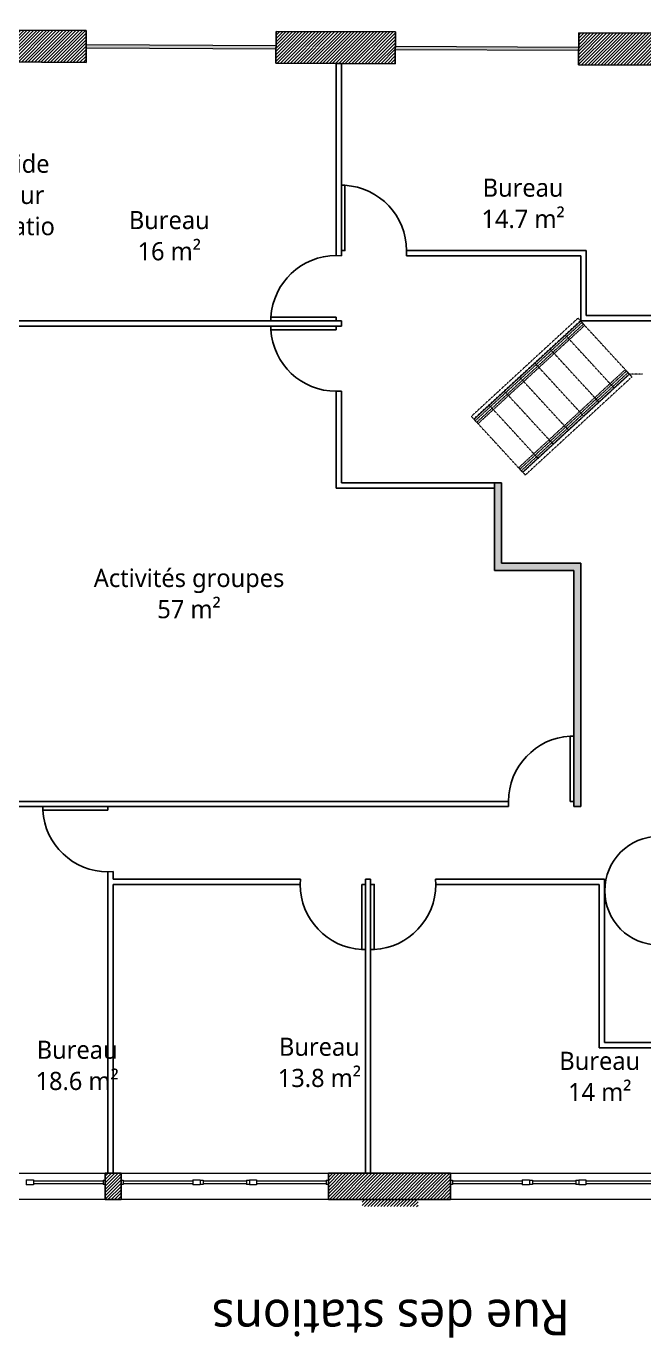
# Model space of a CAD drawing. Header units: millimetres. Extents: x -14819 to 43195, y -10328 to 20814.
# Drawn here: x 16854 to 17706, y 3270 to 5079 of the extents above; entities that cross this region are included whole.
import ezdxf

# ---------------------------------------------------------------- set-up
doc = ezdxf.new("R2010")
doc.units = ezdxf.units.MM
doc.linetypes.add('Caché', pattern=[0.003, 0.002, -0.001])
doc.linetypes.add('Tiret', pattern=[0.0025, 0.00125, -0.00125])
doc.layers.add('10 - Hachures', color=7, linetype='Continuous', lineweight=18, true_color=0x646464)
for name, color, linetype, lineweight in [('Arrière plan', 2, 'Continuous', 9), ('Arriére plan', 2, 'Continuous', 9), ('Lignes', 92, 'Continuous', 9), ('Légendes', 250, 'Continuous', 5), ('Mur_coupe', 7, 'Continuous', 25), ('Z', 7, 'Continuous', 9)]:
    doc.layers.add(name, color=color, linetype=linetype, lineweight=lineweight)
doc.styles.add('Trebuchet MS', font='trebuc.ttf', dxfattribs={"height": 0.492308})

# ---------------------------------------------------------------- blocks, each defined once
blk = doc.blocks.new('Panneau système - Vitré-1788873-Existant Niv_ 1')
at = {"layer": 'Z'}
blk.add_hatch(color=9, dxfattribs=at).paths.add_polyline_path([(1.266, -0.02), (1.264, 0.02), (-1.266, 0.02), (-1.264, -0.02), (1.265, -0.02)], flags=0)
for p, q in [((1.266, 0.02), (-1.266, 0.02)), ((-1.266, 0.02), (-1.266, -0.02)), ((1.266, -0.02), (1.266, 0.02)), ((-1.266, -0.02), (1.266, -0.02))]:
    blk.add_line(p, q, dxfattribs=at)
blk = doc.blocks.new('Panneau système - Vitré-1788917-Existant Niv_ 1')
at = {"layer": 'Z'}
blk.add_hatch(color=9, dxfattribs=at).paths.add_polyline_path([(1.311, -0.02), (1.31, 0.02), (-1.311, 0.02), (-1.31, -0.02), (1.31, -0.02)], flags=0)
for p, q in [((1.311, 0.02), (-1.311, 0.02)), ((-1.311, 0.02), (-1.311, -0.02)), ((1.311, -0.02), (1.311, 0.02)), ((-1.311, -0.02), (1.311, -0.02))]:
    blk.add_line(p, q, dxfattribs=at)
blk = doc.blocks.new('Panneau système - Vitré 2-1854438-Existant Niv_ 1')
at = {"layer": 'Z'}
for p, q in [((-0.48, 0.02), (0.48, 0.02)), ((-0.48, -0.02), (-0.48, 0.02)), ((0.48, -0.02), (0.48, 0.02)), ((0.48, -0.02), (-0.48, -0.02))]:
    blk.add_line(p, q, dxfattribs=at)
blk = doc.blocks.new('Meneau rectangulaire - P 30 gris-1854496-Existant Niv_ 1')
at = {"layer": 'Z'}
for p, q in [((0, 0.03), (-0.03, 0.03)), ((-0.03, 0.03), (-0.03, -0.03)), ((0, 0.03), (0, -0.03)), ((-0.03, -0.03), (0, -0.03))]:
    blk.add_line(p, q, dxfattribs=at)
blk = doc.blocks.new('Panneau système - Vitré 2-1845332-Existant Niv_ 1')
at = {"layer": 'Z'}
for p, q in [((-0.3, 0.02), (0.3, 0.02)), ((-0.3, -0.02), (-0.3, 0.02)), ((0.3, -0.02), (0.3, 0.02)), ((0.3, -0.02), (-0.3, -0.02))]:
    blk.add_line(p, q, dxfattribs=at)
blk = doc.blocks.new('Meneau rectangulaire - P 100 gris-1845324-Existant Niv_ 1')
at = {"layer": 'Z'}
for p, q in [((0.05, 0.035), (-0.05, 0.035)), ((-0.05, 0.035), (-0.05, -0.035)), ((0.05, 0.035), (0.05, -0.035)), ((-0.05, -0.035), (0.05, -0.035))]:
    blk.add_line(p, q, dxfattribs=at)
blk = doc.blocks.new('Meneau rectangulaire - P 50 gris-1845323-Existant Niv_ 1')
at = {"layer": 'Z'}
for p, q in [((0.02, 0.03), (-0.02, 0.03)), ((-0.02, 0.03), (-0.02, -0.03)), ((0.02, 0.03), (0.02, -0.03)), ((-0.02, -0.03), (0.02, -0.03))]:
    blk.add_line(p, q, dxfattribs=at)
blk = doc.blocks.new('Garde-corps - Garde-corps-1857045-Existant Niv_ 1')
at = {"layer": 'Arrière plan', "linetype": 'Tiret'}
for p, q in [((-820.598, 17.318), (-822.07, 15.964)), ((-820.581, 17.299), (-822.053, 15.945)), ((-820.581, 17.299), (-822.053, 15.945)), ((-820.581, 17.299), (-822.053, 15.945)), ((-820.561, 17.277), (-822.033, 15.923)), ((-820.561, 17.277), (-822.033, 15.923)), ((-820.561, 17.277), (-822.033, 15.923)), ((-820.543, 17.258), (-822.015, 15.904)), ((-820.598, 17.318), (-820.543, 17.258)), ((-820.581, 17.299), (-820.561, 17.277)), ((-820.581, 17.299), (-820.561, 17.277)), ((-820.581, 17.299), (-820.561, 17.277)), ((-822.015, 15.904), (-822.07, 15.964)), ((-822.033, 15.923), (-822.053, 15.945)), ((-822.033, 15.923), (-822.053, 15.945)), ((-822.033, 15.923), (-822.053, 15.945))]:
    blk.add_line(p, q, dxfattribs=at)
blk = doc.blocks.new('Garde-corps - Garde-corps-1857049-Existant Niv_ 1')
at = {"layer": 'Arrière plan', "linetype": 'Tiret'}
for p, q in [((-819.983, 16.649), (-821.455, 15.295)), ((-819.983, 16.649), (-819.928, 16.589)), ((-819.966, 16.63), (-821.438, 15.276)), ((-819.966, 16.63), (-821.438, 15.276)), ((-819.966, 16.63), (-821.438, 15.276)), ((-819.945, 16.608), (-821.417, 15.254)), ((-819.945, 16.608), (-821.417, 15.254)), ((-819.945, 16.608), (-821.417, 15.254)), ((-819.928, 16.589), (-821.4, 15.235)), ((-819.966, 16.63), (-819.945, 16.608)), ((-819.966, 16.63), (-819.945, 16.608)), ((-819.966, 16.63), (-819.945, 16.608)), ((-821.4, 15.235), (-821.455, 15.295)), ((-821.417, 15.254), (-821.438, 15.276)), ((-821.417, 15.254), (-821.438, 15.276)), ((-821.417, 15.254), (-821.438, 15.276))]:
    blk.add_line(p, q, dxfattribs=at)

msp = doc.modelspace()

# ---------------------------------------------------------------- hatches: boundary and pattern name
at = {"layer": '10 - Hachures'}
h = msp.add_hatch(dxfattribs=at)
h.set_pattern_fill('ANSI31', color=256, style=0)
h.paths.add_polyline_path([(15789.82, 5078.7), (15791.78, 5034.69), (16936.59, 5029.11), (16936.8, 5073.11), (15791.78, 5078.69)], flags=0)
h = msp.add_hatch(dxfattribs=at)
h.set_pattern_fill('ANSI31', color=256, style=0)
h.paths.add_polyline_path([(17198.94, 5071.83), (17198.73, 5027.83), (17363.42, 5027.03), (17363.63, 5071.03), (17251.27, 5071.58)], flags=0)
h.paths.add_polyline_path([(17616.74, 5069.8), (17616.74, 5025.8), (17897.63, 5024.43), (17897.84, 5068.43), (17747.82, 5069.16)], flags=0)
h.paths.add_polyline_path([(17990.84, 5067.97), (17990.63, 5023.97), (18077.84, 5023.69), (18078.05, 5067.55), (17996.09, 5067.95)], flags=0)
h.paths.add_polyline_path([(18171.05, 5067.1), (18171.05, 5023.09), (18229.23, 5022.96), (18229.45, 5066.81)], flags=0)
h.paths.add_polyline_path([(18322.45, 5066.36), (18322.45, 5022.36), (18382.48, 5022.06), (18383.13, 5066.06), (18368.5, 5066.13)], flags=0)
for points in [[(17500.23, 4449), (17500.23, 4338.3), (17510.23, 4338.3), (17510.23, 4449)], [(17609.73, 4338.3), (17500.23, 4338.3), (17500.23, 4328.3), (17609.73, 4328.3)], [(17609.73, 4338.3), (17609.73, 4002.6), (17619.73, 4002.6), (17619.73, 4338.3)]]:
    msp.add_hatch(color=256, dxfattribs=at).paths.add_polyline_path(points, flags=0)
h = msp.add_hatch(dxfattribs=at)
h.set_pattern_fill('ANSI31', color=256, style=0)
h.paths.add_polyline_path([(16578.83, 3496.9), (15861.35, 3496.9), (15861.35, 3460.9), (16677.06, 3460.9), (16677.06, 3496.9), (16598.83, 3496.9)], flags=0)
h.paths.add_polyline_path([(18033.23, 3496.9), (18033.23, 3460.9), (18200.13, 3460.9), (18200.13, 3496.9), (18078.39, 3496.9)], flags=0)
h.paths.add_polyline_path([(17271.06, 3496.9), (17271.06, 3460.9), (17439.64, 3460.9), (17439.64, 3496.9), (17317.9, 3496.9)], flags=0)
h = msp.add_hatch(dxfattribs=at)
h.set_pattern_fill('ANSI31', color=256, style=0)
h.paths.add_polyline_path([(16985.06, 3496.9), (16963.06, 3496.9), (16963.06, 3460.6), (16985.06, 3460.6), (16985.06, 3460.9)], flags=0)
h.paths.add_polyline_path([(18506.71, 3496.9), (18484.71, 3496.9), (18484.71, 3460.6), (18506.71, 3460.6), (18506.71, 3480.9)], flags=0)
h.paths.add_polyline_path([(17747.64, 3496.9), (17725.64, 3496.9), (17725.64, 3460.6), (17747.64, 3460.6), (17747.64, 3460.9)], flags=0)
h.paths.add_polyline_path([(16222.21, 3460.9), (16200.21, 3460.9), (16200.21, 3460.6), (16222.21, 3460.6)], flags=0)
h = msp.add_hatch(dxfattribs=at)
h.set_pattern_fill('ANSI31', color=256, style=0)
h.paths.add_polyline_path([(17317.9, 3460.6), (17317.9, 3450.9), (17394.9, 3450.9), (17394.9, 3460.6)], flags=0)
at = {"layer": 'Mur_coupe'}
msp.add_hatch(color=256, dxfattribs=at).paths.add_polyline_path([(17317.9, 3460.9), (17317.9, 3460.6), (17394.9, 3460.6), (17394.9, 3460.9)], flags=0)

# ---------------------------------------------------------------- linework, layer by layer
for p, q in [((17281.83, 5027.39), (17289.03, 5027.39)), ((17281.83, 5027.39), (17281.83, 4762.6)), ((17289.03, 4762.32), (17289.03, 5027.39)), ((17289.03, 4769.52), (17289.03, 4859.52)), ((17289.03, 4859.52), (17294.03, 4859.52)), ((17294.03, 4859.52), (17294.03, 4769.52)), ((17289.03, 4762.32), (17281.83, 4762.6)), ((17289.03, 4762.32), (17289.03, 4769.52)), ((17378.76, 4762.32), (17379.03, 4769.52)), ((17378.76, 4762.32), (17619.53, 4762.32)), ((17379.03, 4769.52), (17626.73, 4769.52)), ((17619.53, 4672.6), (17619.53, 4762.32)), ((17626.73, 4679.8), (17626.73, 4769.52)), ((17281.83, 4672.6), (16821.83, 4672.6)), ((17191.83, 4672.6), (17191.83, 4677.6)), ((17191.83, 4677.6), (17281.83, 4677.6)), ((17281.83, 4672.6), (17191.83, 4672.6)), ((17281.83, 4672.6), (17281.83, 4677.6)), ((17289.03, 4672.6), (17281.83, 4672.6)), ((17289.03, 4665.4), (17289.03, 4672.6)), ((17803.11, 4672.6), (17618.98, 4672.6)), ((17803.11, 4679.8), (17626.73, 4679.8)), ((16821.83, 4665.4), (17281.83, 4665.4)), ((17281.83, 4665.4), (17191.83, 4665.4)), ((17191.83, 4665.4), (17191.83, 4660.4)), ((17191.83, 4660.4), (17281.83, 4660.4)), ((17289.03, 4665.4), (17281.83, 4665.4)), ((17281.83, 4665.4), (17281.83, 4660.4)), ((17289.03, 4575.68), (17281.83, 4575.4)), ((17281.83, 4575.4), (17281.83, 4441.8)), ((17289.03, 4449), (17289.03, 4575.68)), ((17500.23, 4441.8), (17281.83, 4441.8)), ((17289.03, 4449), (17510.23, 4449)), ((17609.73, 4099.8), (17604.73, 4099.8)), ((17604.73, 4099.8), (17604.73, 4009.8)), ((17609.73, 4009.8), (17609.73, 4099.8)), ((16598.83, 4009.8), (17519.73, 4009.8)), ((17519.74, 4002.6), (16598.83, 4002.6)), ((16966.86, 4002.6), (16876.86, 4002.6)), ((16876.86, 4002.6), (16876.86, 3997.6)), ((17519.73, 4009.8), (17519.74, 4002.6)), ((17609.73, 4009.8), (17604.73, 4009.8)), ((16876.86, 3997.6), (16966.86, 3997.6)), ((16974.06, 3912.88), (16966.86, 3912.6)), ((16966.86, 3496.9), (16966.86, 3912.6)), ((16974.06, 3912.88), (16974.06, 3902.6)), ((16974.06, 3902.6), (17232.43, 3902.6)), ((16974.06, 3496.9), (16974.06, 3895.4)), ((16974.06, 3895.4), (17232.16, 3895.4)), ((17232.43, 3902.6), (17232.16, 3895.4)), ((17317.16, 3805.4), (17317.16, 3895.4)), ((17322.16, 3902.6), (17322.16, 3895.4)), ((17329.36, 3902.6), (17322.16, 3902.6)), ((17322.16, 3496.9), (17322.16, 3895.4)), ((17322.16, 3895.4), (17322.16, 3805.4)), ((17329.36, 3902.6), (17329.36, 3895.4)), ((17329.36, 3496.9), (17329.36, 3895.4)), ((17329.36, 3895.4), (17329.36, 3805.4)), ((17334.36, 3805.4), (17334.36, 3895.4)), ((17419.08, 3902.6), (17652.01, 3902.6)), ((17419.08, 3902.6), (17419.36, 3895.4)), ((17419.36, 3895.4), (17644.81, 3895.4)), ((17652.01, 3902.6), (17644.81, 3902.6)), ((17644.81, 3895.4), (17644.81, 3670.02)), ((17652.01, 3677.22), (17652.01, 3902.6)), ((17322.16, 3805.4), (17317.16, 3805.4)), ((17329.36, 3805.4), (17334.36, 3805.4)), ((18110.72, 3677.22), (17652.01, 3677.22)), ((18117.92, 3670.02), (17644.81, 3670.02)), ((16974.06, 3496.9), (16966.86, 3496.9))]:
    msp.add_line(p, q)
for points in [[(17289.03, 4769.52), (17289.03, 4859.52), (17294.03, 4859.52), (17294.03, 4769.52)], [(16966.86, 3997.6), (16876.86, 3997.6), (16876.86, 4002.6), (16966.86, 4002.6)], [(17317.16, 3895.4), (17317.16, 3805.4), (17322.16, 3805.4), (17322.16, 3895.4)], [(17329.36, 3805.4), (17334.36, 3805.4), (17334.36, 3895.4), (17329.36, 3895.4)]]:
    msp.add_lwpolyline(points, close=True)
for points in [[(17294.03, 4859.52, -0.3966951), (17379.03, 4769.52)], [(17191.83, 4677.6, -0.3966951), (17281.83, 4762.6)], [(17191.83, 4660.4, 0.3966951), (17281.83, 4575.4)], [(17604.73, 4099.8, 0.3966951), (17519.73, 4009.8)], [(16876.86, 3997.6, 0.3966951), (16966.86, 3912.6)], [(17317.16, 3805.4, -0.3966951), (17232.16, 3895.4)], [(17334.36, 3805.4, 0.3966951), (17419.36, 3895.4)]]:
    msp.add_lwpolyline(points, format="xyb")
at = {"color": 6}
msp.add_circle((17727.55, 3886.61), 75, dxfattribs=at)
at = {"layer": 'Arriére plan', "linetype": 'Tiret'}
for p, q in [((17615.6, 4676.28), (17468.4, 4540.88)), ((17618.98, 4672.6), (17471.78, 4537.2)), ((17618.98, 4672.6), (17615.6, 4676.28)), ((17686.68, 4599), (17618.98, 4672.6)), ((17686.68, 4599), (17618.98, 4672.6)), ((17665.65, 4579.66), (17597.95, 4653.26)), ((17665.65, 4579.66), (17597.95, 4653.26)), ((17644.63, 4560.32), (17576.93, 4633.92)), ((17644.63, 4560.32), (17576.93, 4633.92)), ((17623.6, 4540.97), (17555.9, 4614.57)), ((17623.6, 4540.97), (17555.9, 4614.57)), ((17602.57, 4521.63), (17534.87, 4595.23)), ((17602.57, 4521.63), (17534.87, 4595.23)), ((17686.68, 4599), (17539.48, 4463.6)), ((17690.07, 4595.32), (17542.87, 4459.92)), ((17690.07, 4595.32), (17686.68, 4599)), ((17581.54, 4502.29), (17513.84, 4575.89)), ((17581.54, 4502.29), (17513.84, 4575.89)), ((17468.4, 4540.88), (17471.78, 4537.2)), ((17560.51, 4482.95), (17492.81, 4556.55)), ((17560.51, 4482.95), (17492.81, 4556.55)), ((17539.48, 4463.6), (17471.78, 4537.2)), ((17539.48, 4463.6), (17542.87, 4459.92))]:
    msp.add_line(p, q, dxfattribs=at)
at = {"layer": 'Lignes', "linetype": 'Caché'}
for p, q in [((17619.53, 4672.6), (17803.11, 4672.6)), ((17704.63, 4599), (17687.23, 4599))]:
    msp.add_line(p, q, dxfattribs=at)
at = {"layer": 'Lignes'}
for p, q in [((16680.96, 3496.9), (18837.14, 3496.9)), ((18791.29, 3460.6), (16677.06, 3460.9))]:
    msp.add_line(p, q, dxfattribs=at)
at = {"layer": 'Mur_coupe'}
for p, q in [((16936.8, 5073.11), (15742.69, 5078.93)), ((16936.59, 5029.11), (16936.8, 5073.11)), ((17198.94, 5071.83), (17198.73, 5027.83)), ((17363.63, 5071.03), (17198.94, 5071.83)), ((17363.42, 5027.03), (17363.63, 5071.03)), ((17616.74, 5069.8), (17616.53, 5025.8)), ((17897.84, 5068.43), (17616.74, 5069.8)), ((16936.59, 5029.11), (15742.48, 5034.93)), ((17198.73, 5027.83), (17363.42, 5027.03)), ((17616.53, 5025.8), (17897.63, 5024.43)), ((17510.23, 4449), (17500.23, 4449)), ((17500.23, 4449), (17500.23, 4328.3)), ((17510.23, 4338.3), (17510.23, 4449)), ((17500.23, 4328.3), (17609.73, 4328.3)), ((17619.73, 4338.3), (17510.23, 4338.3)), ((17609.73, 4328.3), (17609.73, 4002.6)), ((17619.73, 4002.6), (17619.73, 4338.3)), ((16936.83, 4002.6), (16946.83, 4002.6)), ((17609.73, 4002.6), (17619.73, 4002.6)), ((16985.06, 3496.9), (16963.06, 3496.9)), ((16963.06, 3496.9), (16963.06, 3460.9)), ((16985.06, 3496.9), (16985.06, 3460.9)), ((17271.06, 3496.9), (17439.64, 3496.9)), ((17271.06, 3496.9), (17271.06, 3460.9)), ((17439.64, 3496.9), (17439.64, 3460.9)), ((16985.06, 3460.9), (16963.06, 3460.9)), ((17271.06, 3460.9), (17439.64, 3460.9))]:
    msp.add_line(p, q, dxfattribs=at)

# ---------------------------------------------------------------- block references
at = {"layer": 'Arrière plan', "linetype": 'Tiret', "xscale": 100, "yscale": 100, "zscale": 100, "rotation": 180}
for name in ['Garde-corps - Garde-corps-1857049-Existant Niv_ 1', 'Garde-corps - Garde-corps-1857045-Existant Niv_ 1']:
    msp.add_blockref(name, (-64520.68, 6195.73), dxfattribs=at)
at = {"layer": 'Z', "xscale": 100, "yscale": 100, "zscale": 100}
for name, p, rotation in [('Panneau système - Vitré-1788917-Existant Niv_ 1', (17067.76, 5050.47), 179.7207109958761), ('Panneau système - Vitré-1788873-Existant Niv_ 1', (17490.08, 5048.41), 179.7207109958761), ('Panneau système - Vitré 2-1854438-Existant Niv_ 1', (16912.06, 3484.4), 180), ('Panneau système - Vitré 2-1854438-Existant Niv_ 1', (17036.06, 3484.4), 180), ('Panneau système - Vitré 2-1845332-Existant Niv_ 1', (17128.06, 3484.4), 180), ('Panneau système - Vitré 2-1854438-Existant Niv_ 1', (17220.06, 3484.4), 180), ('Panneau système - Vitré 2-1854438-Existant Niv_ 1', (17490.64, 3484.4), 180), ('Panneau système - Vitré 2-1845332-Existant Niv_ 1', (17582.64, 3484.4), 180), ('Panneau système - Vitré 2-1854438-Existant Niv_ 1', (17674.64, 3484.4), 180)]:
    msp.add_blockref(name, p, dxfattribs=dict(at, rotation=rotation))
at = {"layer": 'Z', "extrusion": (0, 0, -1), "xscale": 100, "yscale": 100, "zscale": 100}
for name, p in [('Meneau rectangulaire - P 100 gris-1845324-Existant Niv_ 1', (-16859.06, 3484.4)), ('Meneau rectangulaire - P 30 gris-1854496-Existant Niv_ 1', (-16960.06, 3484.4)), ('Meneau rectangulaire - P 30 gris-1854496-Existant Niv_ 1', (-16985.06, 3484.4)), ('Meneau rectangulaire - P 100 gris-1845324-Existant Niv_ 1', (-17089.06, 3484.4)), ('Meneau rectangulaire - P 50 gris-1845323-Existant Niv_ 1', (-17096.06, 3484.4)), ('Meneau rectangulaire - P 50 gris-1845323-Existant Niv_ 1', (-17160.06, 3484.4)), ('Meneau rectangulaire - P 100 gris-1845324-Existant Niv_ 1', (-17167.06, 3484.4)), ('Meneau rectangulaire - P 30 gris-1854496-Existant Niv_ 1', (-17268.06, 3484.4)), ('Meneau rectangulaire - P 30 gris-1854496-Existant Niv_ 1', (-17439.64, 3484.4)), ('Meneau rectangulaire - P 100 gris-1845324-Existant Niv_ 1', (-17543.64, 3484.4)), ('Meneau rectangulaire - P 50 gris-1845323-Existant Niv_ 1', (-17550.64, 3484.4)), ('Meneau rectangulaire - P 50 gris-1845323-Existant Niv_ 1', (-17614.64, 3484.4)), ('Meneau rectangulaire - P 100 gris-1845324-Existant Niv_ 1', (-17621.64, 3484.4))]:
    msp.add_blockref(name, p, dxfattribs=at)

# ---------------------------------------------------------------- texts
at = {"layer": 'Légendes', "color": 7, "char_height": 25, "width": 335.806, "attachment_point": 5, "line_spacing_factor": 1.032839, "style": 'Trebuchet MS'}
for s, insert in [('vide\\Psur\\Ppatio', (16854.54, 4842.07)), ('\\pxqc;Bureau\\P14.7 m²', (17539.85, 4834.53)), ('\\pxqc;Bureau\\P16 m²', (17051.53, 4789.92)), ('\\pxqc;Activités groupes\\P57 m²', (17078.79, 4296.26)), ('Bureau\\P18.6 m²', (16924.38, 3645.5)), ('Bureau\\P13.8 m²', (17258.73, 3649.65)), ('Bureau\\P14 m²', (17645.69, 3630.44))]:
    msp.add_mtext(s, dxfattribs=dict(at, insert=insert))
at = {"layer": 'Légendes', "color": 7, "insert": (17357.31, 3298.14), "char_height": 49.2308, "width": 591.6, "attachment_point": 5, "rotation": 180, "line_spacing_factor": 1.032839, "style": 'Trebuchet MS'}
msp.add_mtext('Rue des stations', dxfattribs=at)

doc.saveas('drawing.dxf')
